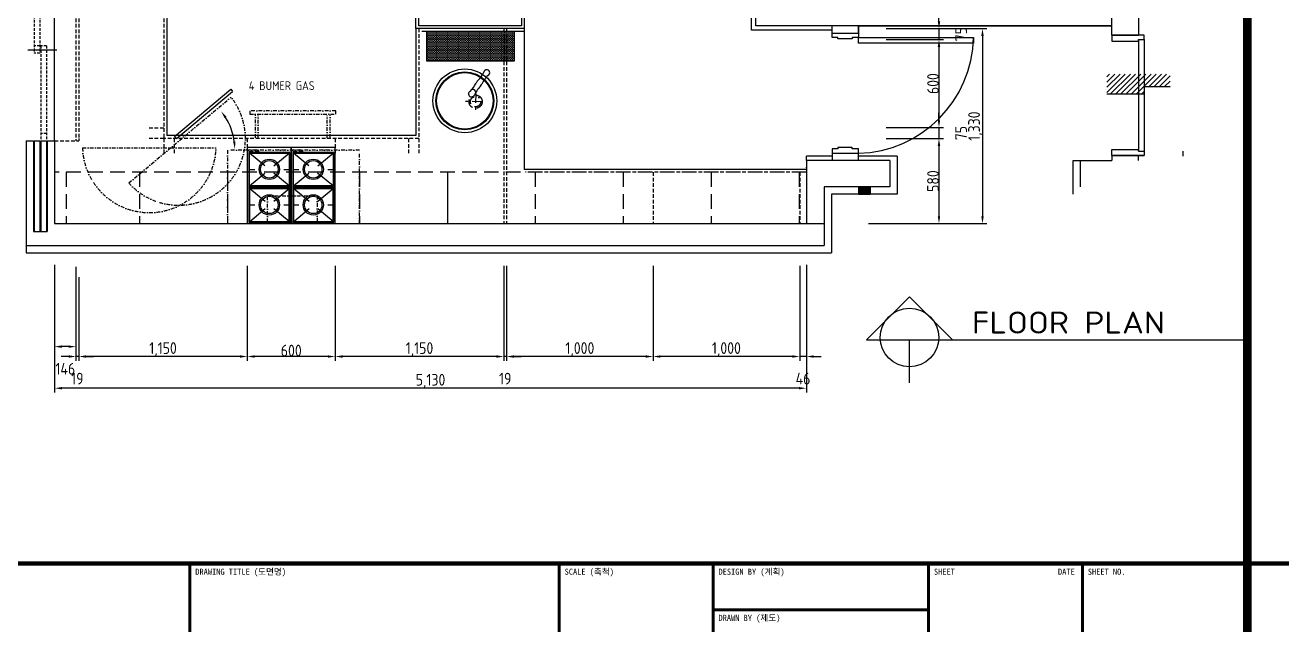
# Model space of a CAD drawing. Extents: x 0 to 79700, y -68 to 28499.
# Drawn here: x 46130 to 54705, y 9084 to 13176 of the extents above; entities that cross this region are included whole.
import ezdxf

# ---------------------------------------------------------------- set-up
doc = ezdxf.new("R2010")
doc.units = 0
doc.header["$LTSCALE"] = 50
doc.header["$MEASUREMENT"] = 0
doc.header["$PDMODE"] = 3
for name, pattern in [('BORDER2', [0.875, 0.25, -0.125, 0.25, -0.125, 0, -0.125]), ('DASHDOT', [1, 0.5, -0.25, 0, -0.25]), ('DASHEDX2', [1.5, 1, -0.5]), ('HID', [2.3, 1.5, -0.8]), ('HIDDEN', [0.375, 0.25, -0.125])]:
    doc.linetypes.add(name, pattern=pattern)
doc.layers.get('0').update_dxf_attribs({"linetype": 'CONTINUOUS'})
doc.layers.get('DEFPOINTS').update_dxf_attribs({"linetype": 'CONTINUOUS'})
for name, color, linetype in [('A', 30, 'CONTINUOUS'), ('A-COLS', 4, 'CONTINUOUS'), ('A3', 121, 'CONTINUOUS'), ('ACC', 40, 'DASHDOT'), ('DOOR', 4, 'CONTINUOUS'), ('door-cen', 1, 'CONTINUOUS'), ('FIN', 6, 'CONTINUOUS'), ('FL', 7, 'CONTINUOUS'), ('PAT-MABLE', 9, 'CONTINUOUS'), ('W', 3, 'DASHEDX2'), ('w1', 3, 'CONTINUOUS'), ('가상선', 9, 'HID')]:
    doc.layers.add(name, color=color, linetype=linetype)
doc.styles.add('4', font='')
doc.styles.get("Standard").update_dxf_attribs({"font": 'architxt.shx'})
doc.styles.get('4').set_extended_font_data('DotumChe')
doc.dimstyles.new('STANDARD$0', dxfattribs={"dimscale": 0, "dimtxt": 80, "dimasz": 50, "dimexe": 30, "dimexo": 150, "dimtad": 3, "dimdec": 0, "dimdsep": 46, "dimlunit": 6, "dimtxsty": 'Standard', "dimcen": 80, "dimclrd": 254, "dimclre": 254, "dimadec": 0, "dimazin": 0, "dimtfac": 1, "dimtdec": 0, "dimtmove": 2, "dimatfit": 3, "dimfxl": 1, "dimtolj": 1, "dimtzin": 0, "dimarcsym": 0})

# ---------------------------------------------------------------- blocks, each defined once
blk = doc.blocks.new('93')
at = {"color": 101, "ltscale": 200}
for p, q in [((-267, 367.9), (-267, -152.1)), ((-267, 367.9), (-267, -152.1)), ((30.9, 367.9), (-267, 367.9)), ((-252, 352.9), (-147.1, 266.4)), ((14.9, 352.9), (-89.4, 266.1)), ((33, -152.1), (33, 367.9)), ((33, 367.9), (33, -152.1)), ((33, 367.9), (33, -152.1)), ((330.9, 367.9), (33, 367.9)), ((48, 352.9), (152.9, 266.4)), ((314.9, 352.9), (210.6, 266.1)), ((-216.6, 240.7), (-251.7, 240.7)), ((-147.8, 215.8), (-250.4, 130.3)), ((-88.5, 216.4), (15.9, 130.3)), ((18, 240.7), (-18, 240.7)), ((83.4, 240.7), (48.3, 240.7)), ((152.2, 215.8), (49.6, 130.3)), ((211.5, 216.4), (315.9, 130.3)), ((318, 240.7), (282, 240.7)), ((20.9, 125.3), (-258.5, 125.3)), ((20.9, 115.3), (-258.5, 115.3)), ((-252, 110.3), (-146.9, 23.7)), ((18, 110.3), (-87.5, 23.4)), ((320.9, 125.3), (41.5, 125.3)), ((320.9, 115.3), (41.5, 115.3)), ((48, 110.3), (153.1, 23.7)), ((318, 110.3), (212.5, 23.4)), ((-216.6, 0), (-252.8, 0)), ((18, 0), (-18, 0)), ((83.4, 0), (47.2, 0)), ((318, 0), (282, 0)), ((-148.2, -26.6), (-252, -112.2)), ((-86.2, -26.3), (18, -112.2)), ((151.8, -26.6), (48, -112.2)), ((213.8, -26.3), (318, -112.2)), ((-267, -152.1), (33, -152.1)), ((33, -152.1), (333, -152.1))]:
    blk.add_line(p, q, dxfattribs=at)
for points in [[(-267, 367.9), (-267, -152.1), (33, -152.1), (33, 367.9)], [(-257, 357.9), (-257, 125.3), (23, 125.3), (23, 357.9)], [(-252, 352.9), (-252, 130.3), (18, 130.3), (18, 352.9)], [(33, 367.9), (33, -152.1), (333, -152.1), (333, 367.9)], [(43, 357.9), (43, 125.3), (323, 125.3), (323, 357.9)], [(48, 352.9), (48, 130.3), (318, 130.3), (318, 352.9)], [(18, 110.3), (18, -112.2), (-252, -112.2), (-252, 110.3)], [(318, 110.3), (318, -112.2), (48, -112.2), (48, 110.3)]]:
    blk.add_lwpolyline(points, close=True, dxfattribs=at)
for points in [[(23, -117.2), (23, 357.9), (-257, 357.9)], [(-257, 357.9), (-257, -117.2), (23, -117.2)], [(323, -117.2), (323, 357.9), (43, 357.9)], [(43, 357.9), (43, -117.2), (323, -117.2)]]:
    blk.add_lwpolyline(points, dxfattribs=at)
at = {"color": 130, "ltscale": 200}
for centre, radius in [((-117.3, 240.7), 69.3), ((-117.3, 240.7), 59.3), ((182.7, 240.7), 69.3), ((182.7, 240.7), 59.3), ((-117.3, -2.2), 69.3), ((-117.3, -2.2), 59.3), ((182.7, -2.2), 69.3), ((182.7, -2.2), 59.3), ((-42.3, -124.4), 1.38), ((-42.3, -133.1), 1.38), ((-27.5, -130), 7.55), ((-1.4, -124.4), 1.38), ((-1.4, -133.1), 1.38), ((14, -130), 7.55), ((257.7, -124.4), 1.38), ((257.7, -133.1), 1.38), ((272.5, -130), 7.55), ((298.6, -124.4), 1.38), ((298.6, -133.1), 1.38), ((314, -130), 7.55)]:
    blk.add_circle(centre, radius, dxfattribs=at)
for p in [(-228.7, -139.9), (71.3, -139.9)]:
    blk.add_text('Miele', height=15, dxfattribs=at).set_placement(p)
blk = doc.blocks.new('2044')
at = {"layer": 'A3'}
for centre, radius, start, end in [((-102.1, -6.4), 20, 64.66484, 294.72518), ((-57.2, 193.3), 185.1, 255.975, 281.83343), ((-9, -36.9), 50, 81.97064, 101.83343), ((35.7, 280.1), 270.1, 261.97064, 279.42528), ((62.2, -6.3), 20, 123.56537, 228.80501), ((77.7, -6.3), 20, 239.88087, 83.5429), ((-58.3, -206.3), 185.1, 78.55914, 104.0079), ((-11.6, 24.2), 50, 258.55914, 281.74105), ((36.2, -206), 185.1, 80.21771, 101.74105)]:
    blk.add_arc(centre, radius, start, end, dxfattribs=at)
blk = doc.blocks.new('*D491')
at = {"color": 254, "lineweight": -2, "transparency": 16777216}
for p, q in [((51415.2, 11533.9), (51415.2, 10885)), ((51461.2, 11533.9), (51461.2, 10885)), ((51365.2, 10915), (51315.2, 10915)), ((51461.2, 10915), (51415.2, 10915)), ((51511.2, 10915), (51561.2, 10915))]:
    blk.add_line(p, q, dxfattribs=at)
at = {"color": 254, "transparency": 16777216}
for points in [[(51365.2, 10923.3), (51365.2, 10906.6), (51415.2, 10915)], [(51511.2, 10923.3), (51511.2, 10906.6), (51461.2, 10915)]]:
    blk.add_solid(points, dxfattribs=at)
at = {"layer": 'DEFPOINTS', "color": 0, "transparency": 16777216}
for p in [(51415.2, 11683.9), (51461.2, 11683.9, 0), (51415.2, 10915)]:
    blk.add_point(p, dxfattribs=at)
at = {"color": 0, "transparency": 16777216, "insert": (51438.2, 10764), "char_height": 80, "attachment_point": 5}
blk.add_mtext('\\A1;46', dxfattribs=at)
blk = doc.blocks.new('*D492')
at = {"color": 254, "lineweight": -2, "transparency": 16777216}
for p, q in [((50415.2, 11533.9), (50415.2, 10885)), ((51415.2, 11533.9), (51415.2, 10885)), ((51365.2, 10915), (50465.2, 10915))]:
    blk.add_line(p, q, dxfattribs=at)
at = {"color": 254, "transparency": 16777216}
for points in [[(50465.2, 10923.3), (50465.2, 10906.6), (50415.2, 10915)], [(51365.2, 10923.3), (51365.2, 10906.6), (51415.2, 10915)]]:
    blk.add_solid(points, dxfattribs=at)
at = {"layer": 'DEFPOINTS', "color": 0, "transparency": 16777216}
for p in [(50415.2, 11683.9), (51415.2, 11683.9), (50415.2, 10915)]:
    blk.add_point(p, dxfattribs=at)
at = {"color": 0, "transparency": 16777216, "insert": (50915.2, 10963.2), "char_height": 80, "attachment_point": 5}
blk.add_mtext('\\A1;1,000', dxfattribs=at)
blk = doc.blocks.new('*D493')
at = {"color": 254, "lineweight": -2, "transparency": 16777216}
for p, q in [((49415.2, 11533.9), (49415.2, 10885)), ((50415.2, 11533.9), (50415.2, 10885)), ((50365.2, 10915), (49465.2, 10915))]:
    blk.add_line(p, q, dxfattribs=at)
at = {"color": 254, "transparency": 16777216}
for points in [[(49465.2, 10923.3), (49465.2, 10906.6), (49415.2, 10915)], [(50365.2, 10923.3), (50365.2, 10906.6), (50415.2, 10915)]]:
    blk.add_solid(points, dxfattribs=at)
at = {"layer": 'DEFPOINTS', "color": 0, "transparency": 16777216}
for p in [(49415.2, 11683.9), (50415.2, 11683.9), (49415.2, 10915)]:
    blk.add_point(p, dxfattribs=at)
at = {"color": 0, "transparency": 16777216, "insert": (49915.2, 10963.2), "char_height": 80, "attachment_point": 5}
blk.add_mtext('\\A1;1,000', dxfattribs=at)
blk = doc.blocks.new('*D494')
at = {"color": 254, "lineweight": -2, "transparency": 16777216}
for p, q in [((49396.2, 11533.9), (49396.2, 10885)), ((49415.2, 11533.9), (49415.2, 10885)), ((49346.2, 10915), (49296.2, 10915)), ((49415.2, 10915), (49396.2, 10915)), ((49465.2, 10915), (49515.2, 10915))]:
    blk.add_line(p, q, dxfattribs=at)
at = {"color": 254, "transparency": 16777216}
for points in [[(49346.2, 10923.3), (49346.2, 10906.6), (49396.2, 10915)], [(49465.2, 10923.3), (49465.2, 10906.6), (49415.2, 10915)]]:
    blk.add_solid(points, dxfattribs=at)
at = {"layer": 'DEFPOINTS', "color": 0, "transparency": 16777216}
for p in [(49396.2, 11683.9), (49415.2, 11683.9), (49396.2, 10915)]:
    blk.add_point(p, dxfattribs=at)
at = {"color": 0, "transparency": 16777216, "insert": (49405.7, 10764), "char_height": 80, "attachment_point": 5}
blk.add_mtext('\\A1;19', dxfattribs=at)
blk = doc.blocks.new('*D495')
at = {"color": 254, "lineweight": -2, "transparency": 16777216}
for p, q in [((48246, 11533.9), (48246, 10885)), ((49396.2, 11533.9), (49396.2, 10885)), ((49346.2, 10915), (48296, 10915))]:
    blk.add_line(p, q, dxfattribs=at)
at = {"color": 254, "transparency": 16777216}
for points in [[(48296, 10923.3), (48296, 10906.6), (48246, 10915)], [(49346.2, 10923.3), (49346.2, 10906.6), (49396.2, 10915)]]:
    blk.add_solid(points, dxfattribs=at)
at = {"layer": 'DEFPOINTS', "color": 0, "transparency": 16777216}
for p in [(48246, 11683.9, 0), (49396.2, 11683.9), (48246, 10915)]:
    blk.add_point(p, dxfattribs=at)
at = {"color": 0, "transparency": 16777216, "insert": (48821.1, 10963.2), "char_height": 80, "attachment_point": 5}
blk.add_mtext('\\A1;1,150', dxfattribs=at)
blk = doc.blocks.new('*D496')
at = {"color": 254, "lineweight": -2, "transparency": 16777216}
for p, q in [((47646, 11533.9), (47646, 10885)), ((48246, 11533.9), (48246, 10885)), ((48196, 10915), (47696, 10915))]:
    blk.add_line(p, q, dxfattribs=at)
at = {"color": 254, "transparency": 16777216}
for points in [[(47696, 10923.3), (47696, 10906.6), (47646, 10915)], [(48196, 10923.3), (48196, 10906.6), (48246, 10915)]]:
    blk.add_solid(points, dxfattribs=at)
at = {"layer": 'DEFPOINTS', "color": 0, "transparency": 16777216}
for p in [(47646, 11683.9, 0), (48246, 11683.9, 0), (47646, 10915)]:
    blk.add_point(p, dxfattribs=at)
at = {"color": 0, "transparency": 16777216, "insert": (47946, 10955.6), "char_height": 80, "attachment_point": 5}
blk.add_mtext('\\A1;600', dxfattribs=at)
blk = doc.blocks.new('*D497')
at = {"color": 254, "lineweight": -2, "transparency": 16777216}
for p, q in [((46496, 11455.9), (46496, 10885)), ((47646, 11383.9), (47646, 10885)), ((47596, 10915), (46546, 10915))]:
    blk.add_line(p, q, dxfattribs=at)
at = {"color": 254, "transparency": 16777216}
for points in [[(46546, 10923.3), (46546, 10906.6), (46496, 10915)], [(47596, 10923.3), (47596, 10906.6), (47646, 10915)]]:
    blk.add_solid(points, dxfattribs=at)
at = {"layer": 'DEFPOINTS', "color": 0, "transparency": 16777216}
for p in [(46496, 11605.9, 0), (47646, 11533.9), (46496, 10915)]:
    blk.add_point(p, dxfattribs=at)
at = {"color": 0, "transparency": 16777216, "insert": (47071, 10963.2), "char_height": 80, "attachment_point": 5}
blk.add_mtext('\\A1;1,150', dxfattribs=at)
blk = doc.blocks.new('*D498')
at = {"color": 254, "lineweight": -2, "transparency": 16777216}
for p, q in [((46477, 11527.9), (46477, 10885)), ((46496, 11455.9), (46496, 10885)), ((46427, 10915), (46377, 10915)), ((46496, 10915), (46477, 10915)), ((46546, 10915), (46596, 10915))]:
    blk.add_line(p, q, dxfattribs=at)
at = {"color": 254, "transparency": 16777216}
for points in [[(46427, 10923.3), (46427, 10906.6), (46477, 10915)], [(46546, 10923.3), (46546, 10906.6), (46496, 10915)]]:
    blk.add_solid(points, dxfattribs=at)
at = {"layer": 'DEFPOINTS', "color": 0, "transparency": 16777216}
for p in [(46477, 11677.9, 0), (46496, 11605.9, 0), (46477, 10915)]:
    blk.add_point(p, dxfattribs=at)
at = {"color": 0, "transparency": 16777216, "insert": (46486.5, 10764), "char_height": 80, "attachment_point": 5}
blk.add_mtext('\\A1;19', dxfattribs=at)
blk = doc.blocks.new('*D499')
at = {"color": 254, "lineweight": -2, "transparency": 16777216}
for p, q in [((46477, 11527.9), (46477, 10952.4)), ((46331.2, 11353.6), (46331.2, 10952.4)), ((46427, 10982.4), (46381.2, 10982.4))]:
    blk.add_line(p, q, dxfattribs=at)
at = {"color": 254, "transparency": 16777216}
for points in [[(46381.2, 10990.7), (46381.2, 10974.1), (46331.2, 10982.4)], [(46427, 10990.7), (46427, 10974.1), (46477, 10982.4)]]:
    blk.add_solid(points, dxfattribs=at)
at = {"layer": 'DEFPOINTS', "color": 0, "transparency": 16777216}
for p in [(46477, 11677.9, 0), (46331.2, 11503.6, 0), (46331.2, 10982.4)]:
    blk.add_point(p, dxfattribs=at)
at = {"color": 0, "transparency": 16777216, "insert": (46404.1, 10831.5), "char_height": 80, "attachment_point": 5}
blk.add_mtext('\\A1;146', dxfattribs=at)
blk = doc.blocks.new('*D500')
at = {"color": 254, "lineweight": -2, "transparency": 16777216}
for p, q in [((46331.2, 11539.9), (46331.2, 10668.7)), ((51461.2, 11539.9), (51461.2, 10668.7)), ((51411.2, 10698.7), (46381.2, 10698.7))]:
    blk.add_line(p, q, dxfattribs=at)
at = {"color": 254, "transparency": 16777216}
for points in [[(46381.2, 10707), (46381.2, 10690.3), (46331.2, 10698.7)], [(51411.2, 10707), (51411.2, 10690.3), (51461.2, 10698.7)]]:
    blk.add_solid(points, dxfattribs=at)
at = {"layer": 'DEFPOINTS', "color": 0, "transparency": 16777216}
for p in [(46331.2, 11689.9, 0), (51461.2, 11689.9, 0), (46331.2, 10698.7)]:
    blk.add_point(p, dxfattribs=at)
at = {"color": 0, "transparency": 16777216, "insert": (48896.2, 10746.9), "char_height": 80, "attachment_point": 5}
blk.add_mtext('\\A1;5,130', dxfattribs=at)
blk = doc.blocks.new('*D501')
at = {"color": 254, "lineweight": -2, "transparency": 16777216}
for p, q in [((52365.6, 13202), (52365.6, 13252)), ((52006.2, 13152), (52395.6, 13152)), ((52365.6, 13152), (52365.6, 13077)), ((52006.2, 13077), (52395.6, 13077)), ((52365.6, 13027), (52365.6, 12977))]:
    blk.add_line(p, q, dxfattribs=at)
at = {"color": 254, "transparency": 16777216}
for points in [[(52357.2, 13202), (52373.9, 13202), (52365.6, 13152)], [(52357.2, 13027), (52373.9, 13027), (52365.6, 13077)]]:
    blk.add_solid(points, dxfattribs=at)
at = {"layer": 'DEFPOINTS', "color": 0, "transparency": 16777216}
for p in [(51856.2, 13152), (51856.2, 13077, 0), (52365.6, 13077)]:
    blk.add_point(p, dxfattribs=at)
at = {"color": 0, "transparency": 16777216, "insert": (52516.5, 13114.5), "char_height": 80, "attachment_point": 5, "rotation": 90}
blk.add_mtext('\\A1;75', dxfattribs=at)
blk = doc.blocks.new('*D502')
at = {"color": 254, "lineweight": -2, "transparency": 16777216}
for p, q in [((52006.2, 13077), (52395.6, 13077)), ((52365.6, 13027), (52365.6, 12527)), ((52006.2, 12477), (52395.6, 12477))]:
    blk.add_line(p, q, dxfattribs=at)
at = {"color": 254, "transparency": 16777216}
for points in [[(52357.2, 13027), (52373.9, 13027), (52365.6, 13077)], [(52357.2, 12527), (52373.9, 12527), (52365.6, 12477)]]:
    blk.add_solid(points, dxfattribs=at)
at = {"layer": 'DEFPOINTS', "color": 0, "transparency": 16777216}
for p in [(51856.2, 13077, 0), (51856.2, 12477, 0), (52365.6, 12477)]:
    blk.add_point(p, dxfattribs=at)
at = {"color": 0, "transparency": 16777216, "insert": (52324.9, 12777), "char_height": 80, "attachment_point": 5, "rotation": 90}
blk.add_mtext('\\A1;600', dxfattribs=at)
blk = doc.blocks.new('*D503')
at = {"color": 254, "lineweight": -2, "transparency": 16777216}
for p, q in [((52365.6, 12527), (52365.6, 12577)), ((52006.2, 12477), (52395.6, 12477)), ((52365.6, 12477), (52365.6, 12402)), ((52006.2, 12402), (52395.6, 12402)), ((52365.6, 12352), (52365.6, 12302))]:
    blk.add_line(p, q, dxfattribs=at)
at = {"color": 254, "transparency": 16777216}
for points in [[(52357.2, 12527), (52373.9, 12527), (52365.6, 12477)], [(52357.2, 12352), (52373.9, 12352), (52365.6, 12402)]]:
    blk.add_solid(points, dxfattribs=at)
at = {"layer": 'DEFPOINTS', "color": 0, "transparency": 16777216}
for p in [(51856.2, 12477, 0), (51856.2, 12402, 0), (52365.6, 12402)]:
    blk.add_point(p, dxfattribs=at)
at = {"color": 0, "transparency": 16777216, "insert": (52516.5, 12439.5), "char_height": 80, "attachment_point": 5, "rotation": 90}
blk.add_mtext('\\A1;75', dxfattribs=at)
blk = doc.blocks.new('*D504')
at = {"color": 254, "lineweight": -2, "transparency": 16777216}
for p, q in [((52006.2, 12402), (52395.6, 12402)), ((52365.6, 12352), (52365.6, 11872)), ((51885.2, 11822), (52395.6, 11822))]:
    blk.add_line(p, q, dxfattribs=at)
at = {"color": 254, "transparency": 16777216}
for points in [[(52357.2, 12352), (52373.9, 12352), (52365.6, 12402)], [(52357.2, 11872), (52373.9, 11872), (52365.6, 11822)]]:
    blk.add_solid(points, dxfattribs=at)
at = {"layer": 'DEFPOINTS', "color": 0, "transparency": 16777216}
for p in [(51856.2, 12402, 0), (51735.2, 11822), (52365.6, 11822)]:
    blk.add_point(p, dxfattribs=at)
at = {"color": 0, "transparency": 16777216, "insert": (52324.9, 12112), "char_height": 80, "attachment_point": 5, "rotation": 90}
blk.add_mtext('\\A1;580', dxfattribs=at)
blk = doc.blocks.new('*D505')
at = {"color": 254, "lineweight": -2, "transparency": 16777216}
for p, q in [((52006.2, 13152), (52692.6, 13152)), ((52662.6, 13102), (52662.6, 11872)), ((51885.2, 11822), (52692.6, 11822))]:
    blk.add_line(p, q, dxfattribs=at)
at = {"color": 254, "transparency": 16777216}
for points in [[(52654.2, 13102), (52670.9, 13102), (52662.6, 13152)], [(52654.2, 11872), (52670.9, 11872), (52662.6, 11822)]]:
    blk.add_solid(points, dxfattribs=at)
at = {"layer": 'DEFPOINTS', "color": 0, "transparency": 16777216}
for p in [(51856.2, 13152), (51735.2, 11822), (52662.6, 11822)]:
    blk.add_point(p, dxfattribs=at)
at = {"color": 0, "transparency": 16777216, "insert": (52614.3, 12487), "char_height": 80, "attachment_point": 5, "rotation": 90}
blk.add_mtext('\\A1;1,330', dxfattribs=at)
blk = doc.blocks.new('forma3')
at = {"const_width": 2}
blk.add_lwpolyline([(0, 297), (0, 0), (420, 0), (420, 297)], close=True, dxfattribs=at)
for points, const_width in [([(420, 21), (0, 21)], 1), ([(179.5, 0), (179.5, 21)], 0.7), ([(263.5, 0), (263.5, 21)], 0.7), ([(298.5, 0), (298.5, 21)], 0.7), ([(347.5, 0), (347.5, 21)], 0.7), ([(382.5, 0), (382.5, 21)], 0.7), ([(347.5, 10.5), (298.5, 10.5)], 0.7)]:
    blk.add_lwpolyline(points, dxfattribs=dict(const_width=const_width))
at = {"style": '4'}
for s, p in [('DRAWING TITLE (도면명)', (180.72, 18.44)), ('SCALE (축척)', (264.72, 18.44)), ('DESIGN BY (계획)', (299.72, 18.44)), ('SHEET', (348.72, 18.44)), ('DATE', (376.93, 18.44)), ('SHEET NO.', (383.72, 18.44)), ('DRAWN BY (제도)', (299.72, 7.94))]:
    blk.add_text(s, height=1.4, dxfattribs=at).set_placement(p)

msp = doc.modelspace()

# ---------------------------------------------------------------- hatches: boundary and pattern name
at = {"layer": 'A', "ltscale": 10}
h = msp.add_hatch(dxfattribs=at)
h.set_pattern_fill('DASH', color=253, scale=50, style=0)
h.set_pattern_definition([(0, (121871.167, -4001.93), (6.25, 6.25), [6.25, -6.25])])
h.paths.add_polyline_path([(49368.1202, 12933.04187), (49368.1202, 13133.04187), (48868.1202, 13133.04187), (48868.1202, 12933.04187)])
h.paths.add_polyline_path([(49368.1202, 12933.04187), (49387.1202, 12933.04187), (49387.1202, 13133.04187), (49368.1202, 13133.04187)])
h.paths.add_polyline_path([(49387.1202, 12933.04187), (49468.1202, 12933.04187), (49468.1202, 13133.04187), (49387.1202, 13133.04187)])
at = {"layer": 'FL'}
h = msp.add_hatch(dxfattribs=at)
h.set_pattern_fill('ANSI31', color=9, scale=200, style=0)
h.set_pattern_definition([(45, (-3009515.224, 2049980.588), (-17.67766953, 17.67766953), [])])
h.paths.add_polyline_path([(53942.0306, 12754.54146), (53942.03086, 12841.56112), (53766.15141, 12841.56165), (53766.15115, 12754.54198)])
h.paths.add_polyline_path([(53766.15141, 12841.56165), (53721.15141, 12841.56178), (53721.151, 12704.54212), (53766.151, 12704.54198), (53766.15115, 12754.54198)])
h.paths.add_polyline_path([(53511.48314, 12841.56241), (53511.48273, 12704.54275), (53721.151, 12704.54212), (53721.15141, 12841.56178)])
at = {"layer": '가상선', "ltscale": 5}
msp.add_hatch(color=256, dxfattribs=at).paths.add_polyline_path([(51816.151, 12072.04178), (51816.151, 12022.04178), (51896.151, 12022.04173), (51896.151, 12072.04173)])

# ---------------------------------------------------------------- linework, layer by layer
at = {"ltscale": 10}
for p, q in [((46331.15099, 12387.04188, -0.00001), (46331.15099, 13522.04167, -0.00001)), ((47096.04365, 13522.04166, 0), (47096.04364, 12422.04166, 0)), ((48796.151, 13152.04187, 0), (48796.151, 12422.0417, 0)), ((49536.151, 13152.04187, 0), (49536.151, 12192.04171, 0)), ((48796.151, 12422.0417, 0), (47096.04364, 12422.04166, -0.00001)), ((51461.15058, 12192.04175, 0), (49536.151, 12192.04171, 0))]:
    msp.add_line(p, q, dxfattribs=at)
at = {"ltscale": 300}
for p, q in [((47149.74134, 12417.145, 0), (47532.76356, 12738.5388, 0)), ((47162.59709, 12401.82411, 0), (47545.61932, 12723.21791, 0)), ((47532.76356, 12738.5388, 0), (47545.61932, 12723.21791, 0)), ((47149.74134, 12417.145, 0), (47162.59709, 12401.82411, 0))]:
    msp.add_line(p, q, dxfattribs=at)
at = {"color": 7, "linetype": 'ByBlock', "ltscale": 200}
for p, q in [((51870.31131, 11028.83657, 0), (52164.1692, 11322.69445, 0)), ((52164.1692, 11322.69445, 0), (52458.02708, 11028.83657, 0)), ((52161.9378, 11028.74146, 0), (52161.9378, 10735.74987, 0))]:
    msp.add_line(p, q, dxfattribs=at)
at = {"ltscale": 200}
msp.add_line((51870.31131, 11028.83657, 0), (54469.50283, 11028.83657, 0), dxfattribs=at)
at = {"color": 7, "linetype": 'ByBlock', "ltscale": 200}
msp.add_circle((52163.93626, 11045.17466, 0), 200, dxfattribs=at)
at = {"color": 254, "linetype": 'ByBlock', "ltscale": 20}
msp.add_arc((47162.59709, 12331.28953, 0), 398.02237, 7.20229869, 32.79770131, dxfattribs=at)
for points in [[(47490.46251, 12541.94307, 0), (47503.8776, 12551.83311, 0), (47467.49992, 12587.13338, 0)], [(47565.79582, 12381.71422, 0), (47549.16206, 12380.66738, 0), (47560.61947, 12331.28953, 0)]]:
    msp.add_solid(points, dxfattribs=at)
at = {"layer": 'A', "ltscale": 10, "elevation": 0}
msp.add_lwpolyline([(48868.1202, 12933.04187), (49468.1202, 12933.04187), (49468.1202, 13133.04187), (48868.1202, 13133.04187)], close=True, dxfattribs=at)
at = {"layer": 'A-COLS'}
for p, q in [((53546.151, 13107.04187, 0), (53546.151, 14052.04177, 0)), ((53726.151, 14052.04177, 0), (53726.151, 13107.04187, 0)), ((51116.151, 13172.04187, 0), (51116.151, 13572.04187, 0)), ((51816.151, 13172.04187, 0), (51116.151, 13172.04187, 0)), ((51636.151, 13122.04198, 0), (51636.151, 13172.04187, 0)), ((51816.15058, 13172.04187, 0), (53546.151, 13172.04187, 0)), ((51816.151, 13172.04187, 0), (51816.15095, 13122.04198, 0)), ((51816.151, 13122.04198, 0), (51816.151, 13172.04187, 0)), ((53546.151, 13107.04187, 0), (53726.151, 13107.04187, 0)), ((53546.151, 12287.04198, 0), (53726.151, 12287.04198, 0)), ((53546.151, 12287.04198, 0), (53546.151, 12252.04175, 0)), ((53726.151, 12252.04175, 0), (53726.151, 12287.04198, 0)), ((53726.151, 12252.04175, 0), (53726.151, 12287.04198, 0)), ((53331.151, 12252.04175, 0), (53546.151, 12252.04175, 0)), ((53331.151, 12072.04175, 0), (53331.151, 12252.04175, 0))]:
    msp.add_line(p, q, dxfattribs=at)
at = {"layer": 'A-COLS', "elevation": 0}
msp.add_lwpolyline([(49516.151, 13172.04187), (48816.151, 13172.04187), (48816.151, 13572.04187), (49516.151, 13572.04187)], close=True, dxfattribs=at)
at = {"layer": 'A3', "linetype": 'BORDER2', "ltscale": 5}
for p, q in [((49205.04881, 12708.69482, -0.00001), (49202.29774, 12598.72922, -0.00001)), ((49243.70686, 12652.33649, 0), (49133.74127, 12655.08755, 0))]:
    msp.add_line(p, q, dxfattribs=at)
at = {"layer": 'A3', "color": 2}
for radius in [217.5, 197.5]:
    msp.add_circle((49130.23638, 12659.24809, -0.00001), radius, dxfattribs=at)
at = {"layer": 'A3', "color": 21}
msp.add_circle((49130.23638, 12659.24809, -0.00001), 192.5, dxfattribs=at)
at = {"layer": 'A3', "linetype": 'BORDER2', "ltscale": 5}
for radius in [45, 35]:
    msp.add_circle((49203.67327, 12653.71202, -0.00001), radius, dxfattribs=at)
at = {"layer": 'ACC', "color": 62}
msp.add_line((46837.42763, 12099.37296, 0), (47535.08117, 12684.77379, 0), dxfattribs=at)
at = {"layer": 'ACC'}
for p, q in [((47701.0591, 12407.86194, 0), (47701.0591, 12561.22123, 0)), ((47721.0591, 12405.03158, 0), (47721.0591, 12558.39087, 0)), ((48191.33992, 12405.03158, 0), (48191.33992, 12558.39087, 0)), ((48211.33992, 12407.86194, 0), (48211.33992, 12561.22123, 0))]:
    msp.add_line(p, q, dxfattribs=at)
at = {"layer": 'ACC', "color": 40}
msp.add_line((46521.86504, 12338.25447, 0), (47432.58707, 12338.25447, 0), dxfattribs=at)
at = {"layer": 'ACC', "elevation": 0}
for points in [[(47663.20334, 12590.78224), (47663.20334, 12568.49424), (48249.19569, 12568.49424), (48249.19569, 12590.78224)], [(48411.151, 12321.92169), (47511.151, 12321.92169), (47511.151, 11822.0417), (48411.151, 11822.0417)], [(48122.33859, 11832.0417), (47783.73056, 11832.0417), (47783.73056, 12010.52985), (48122.33859, 12010.52985)]]:
    msp.add_lwpolyline(points, close=True, dxfattribs=at)
at = {"layer": 'ACC', "color": 62}
msp.add_arc((47177.16131, 12402.9101, 0), 455.5807, 221.779390609, 38.22060939, dxfattribs=at)
at = {"layer": 'ACC', "color": 40}
msp.add_arc((46977.22605, 12352.40081, 0), 455.5807, 181.77939061, 358.22060939, dxfattribs=at)
at = {"layer": 'DEFPOINTS', "color": 0, "linetype": 'ByBlock', "ltscale": 20}
for p in [(47545.61932, 12674.38627, 0), (47404.66157, 12455.73587, 0), (47017.36795, 12385.64853, 0), (47662.59709, 12331.28953, 0)]:
    msp.add_point(p, dxfattribs=at)
at = {"layer": 'DOOR', "linetype": 'HIDDEN', "ltscale": 1.5}
for p, q in [((46191.15058, 14084.55599, -0.00001), (46191.15058, 12984.55599, -0.00001)), ((46191.151, 14084.55599, -0.00001), (46191.151, 12984.55599, -0.00001)), ((46231.15058, 14084.55599, -0.00001), (46231.15058, 12984.55599, -0.00001)), ((46231.151, 14084.55599, -0.00001), (46231.151, 12984.55599, -0.00001)), ((46231.15058, 13034.55599, -0.00001), (46191.15058, 13034.55599, -0.00001)), ((46231.151, 13034.55599, -0.00001), (46191.151, 13034.55599, -0.00001)), ((46236.15058, 13034.55599, -0.00001), (46236.15058, 12387.04188, -0.00001)), ((46276.15058, 13034.55599, -0.00001), (46236.15058, 13034.55599, -0.00001)), ((46236.151, 13034.55599, -0.00001), (46236.151, 12387.04188, -0.00001)), ((46276.151, 13034.55599, -0.00001), (46236.151, 13034.55599, -0.00001)), ((46276.15058, 13034.55599, -0.00001), (46276.15058, 12387.04188, -0.00001)), ((46276.151, 13034.55599, -0.00001), (46276.151, 12387.04188, -0.00001)), ((46231.15058, 12984.55599, -0.00001), (46191.15058, 12984.55599, -0.00001)), ((46231.151, 12984.55599, -0.00001), (46191.151, 12984.55599, -0.00001)), ((46276.15058, 12437.04188, -0.00001), (46236.15058, 12437.04188, -0.00001)), ((46276.151, 12437.04188, -0.00001), (46236.151, 12437.04188, -0.00001))]:
    msp.add_line(p, q, dxfattribs=at)
at = {"layer": 'DOOR'}
for p, q in [((46191.15058, 12387.04188, -0.00001), (46191.15058, 11767.04188, 0)), ((46191.15058, 12387.04188, -0.00001), (46231.15058, 12387.04188, -0.00001)), ((46191.151, 12387.04188, -0.00001), (46191.151, 11767.04188, 0)), ((46191.151, 12387.04188, -0.00001), (46231.151, 12387.04188, -0.00001)), ((46231.15058, 12387.04188, -0.00001), (46231.15058, 11767.04188, 0)), ((46231.151, 12387.04188, -0.00001), (46231.151, 11767.04188, 0)), ((46236.15058, 12387.04188, -0.00001), (46236.15058, 11767.04188, 0)), ((46236.15058, 12387.04188, -0.00001), (46276.15058, 12387.04188, -0.00001)), ((46236.151, 12387.04188, -0.00001), (46236.151, 11767.04188, 0)), ((46236.151, 12387.04188, -0.00001), (46276.151, 12387.04188, -0.00001)), ((46276.15058, 12387.04188, -0.00001), (46276.15058, 11767.04188, 0)), ((46276.151, 12387.04188, -0.00001), (46276.151, 11767.04188, 0)), ((53546.151, 12287.04198, 0), (53546.151, 12327.04198, 0)), ((53546.151, 12327.04198, 0), (53726.151, 12327.04198, 0)), ((53766.151, 12287.04198, 0), (53546.151, 12287.04198, 0)), ((53726.151, 12317.04198, 0), (53726.151, 12327.04198, 0)), ((53726.151, 12317.04198, 0), (53726.151, 12327.04198, 0)), ((53726.151, 12317.04198, 0), (53766.151, 12317.04198, 0)), ((53726.151, 12317.04198, 0), (53766.151, 12317.04198, 0)), ((53726.151, 12287.04198, 0), (53766.151, 12287.04198, 0)), ((53726.151, 12287.04198, 0), (53766.151, 12287.04198, 0)), ((53766.151, 12317.04198, 0), (53766.151, 12287.04198, 0)), ((53766.151, 12317.04198, 0), (53766.151, 12287.04198, 0))]:
    msp.add_line(p, q, dxfattribs=at)
for points, elevation in [([(51816.151, 13122.04198), (51816.151, 13092.04198), (51773.151, 13092.04198), (51773.151, 13082.04198), (51676.151, 13082.04198), (51676.151, 13092.04198), (51636.151, 13092.04198), (51636.151, 13122.04198), (51816.151, 13122.04198)], 0), ([(53546.151, 13107.04187), (53546.151, 13077.04187), (53546.151, 13077.04187), (53546.151, 13067.04187), (53726.151, 13067.04187), (53726.151, 13077.04187), (53766.151, 13077.04187), (53766.151, 13107.04187), (53546.151, 13107.04187)], 0), ([(51816.15067, 12302.04207), (51816.15067, 12332.04207), (51773.15067, 12332.04207), (51773.15067, 12342.04207), (51676.15067, 12342.04207), (51676.15067, 12332.04207), (51636.15067, 12332.04207), (51636.15067, 12302.04207), (51816.15067, 12302.04207)], 0.00009)]:
    msp.add_lwpolyline(points, dxfattribs=dict(at, elevation=elevation))
at = {"layer": 'DOOR', "elevation": 0}
msp.add_lwpolyline([(51816.151, 13052.04198), (51816.151, 13092.04198), (52601.15101, 13092.04198), (52601.15101, 13052.04198)], close=True, dxfattribs=at)
at = {"layer": 'door-cen'}
msp.add_arc((51795.66396, 13107.41529, 0.00009), 805.63375, 271.457149348, 358.906601272, dxfattribs=at)
at = {"layer": 'FIN', "linetype": 'Continuous', "ltscale": 200}
for p, q in [((51086.151, 13142.04187, 0), (51086.151, 13642.04187, 0)), ((51636.151, 13142.04187, 0), (51086.151, 13142.04187, 0)), ((46149.41565, 13007.5398, 0), (46347.41565, 13007.53985, 0)), ((51636.15067, 12282.04175, 0), (51461.15099, 12282.04175, 0)), ((51461.15099, 12252.04175, 0), (51461.15099, 12282.04175, 0)), ((52081.15098, 12282.04175, 0), (51816.15047, 12282.04175, 0)), ((52081.15098, 12282.04175, 0), (52081.151, 12022.04175, 0)), ((51461.15099, 12202.04172, 0), (51461.12533, 12207.04176, 0)), ((51631.151, 12022.04176, 0.00005), (51631.151, 11622.04175, 0)), ((52081.151, 12022.04175, -0.00001), (51631.151, 12022.04176, 0.00005)), ((46136.15058, 11672.04175, 0), (46136.151, 11622.04176, 0)), ((46136.151, 11672.04175, 0), (46136.15101, 11672.04175, 0)), ((46136.151, 11672.04175, 0), (46136.151, 11622.04176, 0)), ((46136.15059, 11622.04176, 0), (51631.15058, 11622.04175, 0)), ((46136.151, 11622.04176, 0), (51631.151, 11622.04175, 0))]:
    msp.add_line(p, q, dxfattribs=at)
at = {"layer": 'FIN', "ltscale": 200}
for p, q in [((53726.151, 13077.04187, 0), (53726.151, 12317.04198, 0)), ((53726.151, 13077.04187, 0), (53726.151, 12317.04198, 0)), ((53766.151, 13077.04187, 0), (53766.151, 12317.04198, 0)), ((53766.151, 13077.04187, 0), (53766.151, 12317.04198, 0))]:
    msp.add_line(p, q, dxfattribs=at)
at = {"layer": 'FIN'}
for p, q in [((53281.151, 12022.04175, 0), (53281.151, 12252.04175, 0)), ((53281.151, 12252.04175, 0), (53331.151, 12252.04175, 0)), ((53281.151, 12022.04175, 0), (53281.151, 12252.04175, 0)), ((53281.151, 12252.04175, 0), (53331.151, 12252.04175, 0))]:
    msp.add_line(p, q, dxfattribs=at)
at = {"layer": 'FIN', "linetype": 'Continuous', "ltscale": 200, "elevation": 0}
msp.add_lwpolyline([(48829.15098, 13152.04187), (48796.151, 13152.04187), (48796.151, 13592.04187), (49536.151, 13592.04187), (49536.151, 13152.04187), (48822.46341, 13152.04187)], dxfattribs=at)
at = {"layer": 'FL', "elevation": 0}
msp.add_lwpolyline([(53942.03072, 12754.54146), (53766.15115, 12754.54146), (53766.151, 12704.54198), (53511.48298, 12704.54256)], dxfattribs=at)
at = {"layer": 'PAT-MABLE', "color": 8}
msp.add_line((54028.651, 12317.04198, 0), (54028.651, 12282.042, 0), dxfattribs=at)
at = {"layer": 'W', "ltscale": 0.5}
for p, q in [((46477.04362, 13372.04165, 0), (46477.04364, 12387.04188, 0)), ((46496.04362, 13372.04165, 0), (46496.04363, 12387.04188, 0)), ((47076.04362, 13372.04166, 0), (47076.04364, 12402.04166, 0)), ((48816.151, 13152.04187, 0), (48816.151, 12302.0417, 0)), ((49396.151, 13152.04187, 0), (49396.151, 11822.04175, 0)), ((49415.151, 13152.04187, 0), (49415.151, 11822.04175, 0)), ((47076.04365, 12472.04166, 0), (46976.04364, 12472.04166, 0)), ((46331.15099, 12387.04188, -0.00001), (46496.04363, 12387.04188, -0.00001)), ((46496.04364, 12402.04168, 0), (46496.04364, 12387.04188, 0)), ((47076.04364, 12402.04166, 0), (46976.04364, 12402.04166, 0)), ((48816.151, 12402.0417, 0), (47076.04364, 12402.04166, -0.00001)), ((47076.04364, 12402.04166, 0), (47076.04364, 12292.04169, 0)), ((47146.04364, 12402.04168, 0), (47146.04364, 12292.0417, 0)), ((47646.04364, 12402.04168, 0), (47646.04364, 12292.0417, 0)), ((48246.04364, 12402.04169, 0), (48246.04364, 12292.0417, 0)), ((48746.04364, 12402.0417, 0), (48746.04364, 12292.0417, 0)), ((51461.15058, 12172.04175, 0), (49545.15058, 12172.04171, 0)), ((50415.151, 12172.04173, 0), (50415.151, 11822.04175, 0)), ((51415.151, 12172.04173, 0), (51415.151, 11822.04175, 0))]:
    msp.add_line(p, q, dxfattribs=at)
at = {"layer": 'W', "ltscale": 2}
for p, q in [((49536.151, 13133.04187, 0), (48796.151, 13133.04187, 0)), ((51461.15058, 12172.04175, 0), (46331.15099, 12172.04165, 0)), ((46411.15099, 12172.04167, 0), (46411.151, 11822.04167, 0)), ((46911.15099, 12172.04168, 0), (46911.151, 11822.04168, 0)), ((47511.15099, 12172.04169, 0), (47511.151, 11822.04169, 0)), ((48411.15099, 12172.0417, 0), (48411.151, 11822.0417, 0)), ((49611.15099, 12172.04165, 0), (49611.151, 11822.04165, 0)), ((50211.15099, 12172.04166, 0), (50211.151, 11822.04166, 0)), ((50811.15099, 12172.04167, 0), (50811.151, 11822.04167, 0)), ((51411.15099, 12172.04168, 0), (51411.151, 11822.04168, 0))]:
    msp.add_line(p, q, dxfattribs=at)
at = {"layer": 'w1'}
for p, q in [((53546.151, 13172.04187, 0), (51816.151, 13172.04187, 0)), ((53766.151, 13107.04187, 0), (53546.151, 13107.04187, 0)), ((46136.15058, 12387.04188, -0.00001), (46186.15058, 12387.04188, -0.00001)), ((46136.15058, 12367.04188, -0.00001), (46136.15058, 11672.04175, 0)), ((46136.151, 12387.04188, -0.00001), (46136.151, 11672.04175, 0)), ((46136.151, 12387.04188, -0.00001), (46186.151, 12387.04188, -0.00001)), ((46186.15058, 12387.04188, -0.00001), (46186.15058, 11767.04188, 0)), ((46186.151, 12387.04188, -0.00001), (46186.151, 11767.04188, 0)), ((46281.15058, 12387.04188, -0.00001), (46281.15058, 11767.04188, 0)), ((46281.151, 12387.04188, -0.00001), (46281.151, 11767.04188, 0)), ((46281.151, 12387.04188, -0.00001), (46331.15099, 12387.04188, -0.00001)), ((46331.15099, 12387.04188, -0.00001), (46331.15058, 12337.04188, -0.00001)), ((46331.15058, 12337.04188, -0.00001), (46331.15057, 11822.04175, -0.00001)), ((46331.15099, 12337.04188, -0.00001), (46331.15098, 11842.04175, -0.00001)), ((51636.15067, 12302.04207, 0.00009), (51636.15067, 12252.04207, 0.00009)), ((51816.15065, 12252.04192, 0), (51816.15034, 12302.04207, -0.00001)), ((51461.15099, 12252.04175, 0), (51461.151, 11822.04175, 0)), ((52031.15098, 12252.04175, 0), (51461.15099, 12252.04175, 0)), ((52031.15098, 12252.04207, 0), (52031.151, 12072.04175, 0)), ((49011.15099, 12172.04171, 0), (49011.151, 11822.04171, 0)), ((51581.151, 12072.04176, 0.00006), (51581.151, 11672.04175, 0)), ((51581.151, 12072.04176, 0.00006), (51581.151, 11672.04175, 0)), ((52031.151, 12072.04175, 0), (51581.151, 12072.04176, 0.00006)), ((51816.151, 12072.04178, 0.00001), (51896.151, 12072.04173, 0.00003)), ((51816.151, 12072.04178, 0.00002), (51816.151, 12022.04178, 0.00002)), ((51816.151, 12022.04178, 0.00001), (51896.151, 12022.04173, 0.00003)), ((51816.151, 12022.04178, 0.00001), (51896.151, 12022.04173, 0.00003)), ((51896.151, 12072.04173, 0.00002), (51896.151, 12022.04173, 0.00002)), ((46186.15058, 11767.04188, 0), (46281.15058, 11767.04188, 0)), ((46186.151, 11767.04188, 0), (46281.151, 11767.04188, 0)), ((46331.15057, 11822.04175, -0.00001), (51461.151, 11822.04175, 0)), ((46331.15057, 11822.04175, -0.00001), (51581.15058, 11822.04175, 0)), ((46331.15098, 11822.04175, 0), (51461.15058, 11822.04175, 0)), ((46136.15058, 11672.04175, 0), (51581.15058, 11672.04175, 0)), ((46136.151, 11672.04175, 0), (51581.151, 11672.04175, 0))]:
    msp.add_line(p, q, dxfattribs=at)

# ---------------------------------------------------------------- block references
at = {"xscale": 30, "yscale": 30, "zscale": 30}
for p in [(41869.50283, 8872.39417), (54469.50283, 8872.39417)]:
    msp.add_blockref('forma3', p, dxfattribs=at)
at = {"rotation": 180}
msp.add_blockref('93', (47979.04904, 12189.89409, 0), dxfattribs=at)
at = {"layer": 'A3', "rotation": 234.3733575183398}
msp.add_blockref('2044', (49225.94271, 12765.22388, -0.00001), dxfattribs=at)

# ---------------------------------------------------------------- texts
at = {"color": 7}
msp.add_text(' 4 BUMER GAS ', height=60, dxfattribs=at).set_placement((47623.81735, 12733.14513, 0))
at = {"color": 7, "ltscale": 200, "width": 1.3}
msp.add_text('FLOOR PLAN', height=150, dxfattribs=at).set_placement((52590.62686, 11071.79986, 0))

# ---------------------------------------------------------------- dimensions: what is measured, and where the dimension line sits
at = {"ltscale": 10}
for base, p1, p2, picture, middle in [((52365.55979, 13077.0417, 0), (51856.22638, 13152.04187, 0), (51856.22638, 13077.0417, 0), '*D501', (52516.49729, 13114.54179, 0)), ((52662.56668, 11822.04175, 0), (51856.22638, 13152.04187, 0), (51735.22638, 11822.04175, 0), '*D505', (52614.32264, 12487.04181, 0)), ((52365.55979, 12477.0417, 0), (51856.22638, 13077.0417, 0), (51856.22638, 12477.0417, 0), '*D502', (52324.93479, 12777.0417, 0)), ((52365.55979, 12402.0417, 0), (51856.22638, 12477.0417, 0), (51856.22638, 12402.0417, 0), '*D503', (52516.49729, 12439.5417, 0)), ((52365.55979, 11822.04175, 0), (51856.22638, 12402.0417, 0), (51735.22638, 11822.04175, 0), '*D504', (52324.93479, 12112.04173, 0))]:
    dim = msp.add_linear_dim(base=base, p1=p1, p2=p2, angle=90, dimstyle='STANDARD$0', override={"dimscale": 1}, dxfattribs=at)
    dim.commit()
    dim.dimension.update_dxf_attribs({"geometry": picture, "text_midpoint": middle})
for base, p1, p2, picture, middle in [((46331.15098, 10982.40432, 0), (46477.04364, 11677.94823, 0), (46331.15098, 11503.62802, 0), '*D499', (46404.09731, 10831.46682, 0)), ((46331.15098, 10698.67565, 0), (51461.151, 11689.87001, 0), (46331.15098, 11689.87001, 0), '*D500', (48896.15099, 10746.9197, 0)), ((46477.04364, 10914.95676, 0), (46496.04364, 11605.94077, 0), (46477.04364, 11677.94823, 0), '*D498', (46486.54364, 10764.01926, 0)), ((47646.04364, 10914.95676, 0), (48246.04364, 11683.86216, 0), (47646.04364, 11683.86216, 0), '*D496', (47946.04364, 10955.58176, 0)), ((48246.04364, 10914.95676, 0), (49396.151, 11683.86221, 0), (48246.04364, 11683.86216, 0), '*D495', (48821.09732, 10963.20081, 0)), ((49396.151, 10914.95676, 0), (49415.151, 11683.86221, 0), (49396.151, 11683.86221, 0), '*D494', (49405.651, 10764.01926, 0)), ((49415.151, 10914.95676, 0), (50415.151, 11683.86221, 0), (49415.151, 11683.86221, 0), '*D493', (49915.151, 10963.20081, 0)), ((50415.151, 10914.95676, 0), (51415.151, 11683.86221, 0), (50415.151, 11683.86221, 0), '*D492', (50915.151, 10963.20081, 0)), ((51415.151, 10914.95676, 0), (51461.151, 11683.86221, 0), (51415.151, 11683.86221, 0), '*D491', (51438.151, 10764.01926, 0)), ((46496.04364, 10914.95676, 0), (47646.04364, 11533.86216, 0), (46496.04364, 11605.94077, 0), '*D497', (47071.04364, 10963.20081, 0))]:
    dim = msp.add_linear_dim(base=base, p1=p1, p2=p2, dimstyle='STANDARD$0', override={"dimscale": 1}, dxfattribs=at)
    dim.commit()
    dim.dimension.update_dxf_attribs({"geometry": picture, "text_midpoint": middle})

doc.saveas('drawing.dxf')
